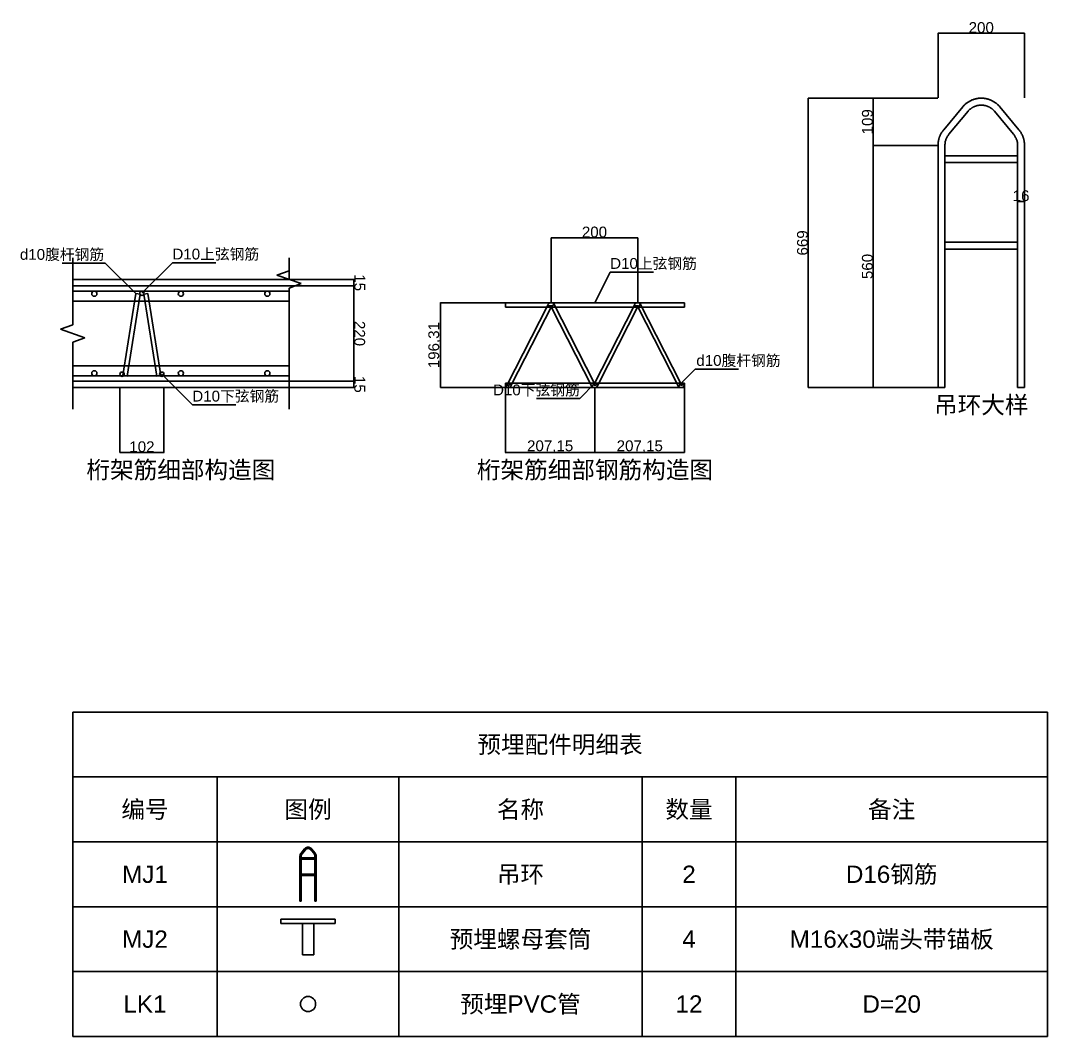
# Model space of a CAD drawing. Header units: millimetres. Extents: x -330 to 11537, y 636 to 5130.
# Drawn here: x 8879 to 11253, y 2700 to 5049 of the extents above; entities that cross this region are included whole.
import ezdxf
from ezdxf.enums import TextEntityAlignment as Align

# ---------------------------------------------------------------- set-up
doc = ezdxf.new("R2010")
doc.units = ezdxf.units.MM
for name, color, linetype in [('break_line', 3, 'Continuous'), ('form_front_view_embedded', 6, 'Continuous'), ('form_front_view_text', 1, 'Continuous'), ('form_right_view_dimension', 1, 'Continuous'), ('form_right_view_embedded', 6, 'Continuous'), ('form_right_view_profile', 7, 'Continuous')]:
    doc.layers.add(name, color=color, linetype=linetype)
doc.styles.get("Standard").update_dxf_attribs({"font": 'arial.ttf'})
doc.dimstyles.new('DS_1', dxfattribs={"dimtxt": 25, "dimasz": 0.15, "dimexe": 0.25, "dimexo": 0.625, "dimtad": 1, "dimtxsty": 'Standard', "dimblk": 'OBLIQUE', "dimcen": 2.5, "dimclrd": 256, "dimclre": 256, "dimclrt": 256, "dimazin": 3, "dimtfac": 1, "dimtmove": 1, "dimatfit": 3, "dimlwd": -1, "dimlwe": -1})

# ---------------------------------------------------------------- blocks, each defined once
blk = doc.blocks.new('truss_rebar_detail_view_block')
at = {"layer": 'break_line'}
for p, q in [((0, 300), (0, 250)), ((500, 300), (500, 250)), ((500, 270), (471.8, 259.7)), ((500, 250), (500, 270)), ((0, 250), (0, 145)), ((471.8, 259.7), (528.2, 240.3)), ((528.2, 240.3), (500, 230)), ((500, 230), (500, 0)), ((0, 145), (-28.2, 134.7)), ((-28.2, 134.7), (28.2, 115.3)), ((28.2, 115.3), (0, 105)), ((0, 105), (0, 0)), ((0, 0), (0, -50)), ((500, 0), (500, -50))]:
    blk.add_line(p, q, dxfattribs=at)
at = {"layer": 'form_right_view_embedded'}
for p, q in [((0, 235), (500, 235)), ((0, 223), (500, 223)), ((116.1, 27.8), (146, 217.2)), ((155.9, 215.7), (125.9, 26.2)), ((146, 217.2), (155.9, 215.7)), ((164.1, 215.7), (174, 217.2)), ((194.1, 26.2), (164.1, 215.7)), ((174, 217.2), (203.9, 27.8)), ((0, 27), (500, 27)), ((125.9, 26.2), (116.1, 27.8)), ((203.9, 27.8), (194.1, 26.2)), ((0, 15), (500, 15))]:
    blk.add_line(p, q, dxfattribs=at)
at = {"layer": 'form_right_view_profile'}
for p, q in [((0, 250), (500, 250)), ((0, 200), (500, 200)), ((0, 50), (500, 50)), ((0, 0), (500, 0))]:
    blk.add_line(p, q, dxfattribs=at)
blk = doc.blocks.new('truss_rebar_detail_view_rebar_block')
at = {"layer": 'form_front_view_embedded'}
for centre, radius in [((50, 217), 6), ((160, 218), 5), ((250, 217), 6), ((450, 217), 6), ((50, 33), 6), ((114, 31), 5), ((206, 31), 5), ((250, 33), 6), ((450, 33), 6)]:
    blk.add_circle(centre, radius, dxfattribs=at)
blk = doc.blocks.new('_Oblique')
at = {"color": 0, "linetype": 'ByBlock', "lineweight": -2}
blk.add_line((-0.5, -0.5), (0.5, 0.5), dxfattribs=at)
blk = doc.blocks.new('truss_rebar_detail_view_text_block')
at = {"layer": 'form_front_view_text'}
for s, p in [('d10腹杆钢筋', (-24.7, 287.9)), ('D10上弦钢筋', (330.7, 288.7, 65)), ('D10下弦钢筋', (376.7, -39.7, 65))]:
    blk.add_text(s, height=25, dxfattribs=at).set_placement(p, align=Align.BOTTOM_CENTER)
at = {"layer": 'form_top_view_text_block'}
blk.add_text('桁架筋细部构造图', height=40, dxfattribs=at).set_placement((250, -190), align=Align.MIDDLE_CENTER)
blk = doc.blocks.new('truss_rebar_detail_view_outline_block')
at = {"layer": 'break_line'}
for p, q in [((75.3, 287.9), (-24.7, 287.9)), ((146, 217.2), (75.3, 287.9)), ((160, 218, 65), (230.7, 288.7, 65)), ((230.7, 288.7, 65), (330.7, 288.7, 65)), ((206, 31, 65), (276.7, -39.7, 65)), ((276.7, -39.7, 65), (376.7, -39.7, 65))]:
    blk.add_line(p, q, dxfattribs=at)
blk = doc.blocks.new('truss_rebar_detail_rebar_view_block')
at = {"layer": 'form_right_view_embedded'}
for p, q in [((0, 196.3), (414.3, 196.3)), ((0, 186.3), (0, 196.3)), ((97.7, 189.6), (97.8, 190)), ((97.8, 190), (97.9, 190.5)), ((97.9, 190.5), (98.1, 190.9)), ((98.1, 190.9), (98.2, 191.3)), ((98.2, 191.3), (98.4, 191.7)), ((98.4, 191.7), (98.6, 192)), ((98.6, 192), (98.9, 192.4)), ((98.9, 192.4), (99.1, 192.8)), ((99.1, 192.8), (99.4, 193.1)), ((99.4, 193.1), (99.6, 193.5)), ((99.6, 193.5), (99.9, 193.8)), ((99.9, 193.8), (100.2, 194.1)), ((100.2, 194.1), (100.6, 194.4)), ((100.6, 194.4), (100.9, 194.6)), ((100.9, 194.6), (101.3, 194.9)), ((101.3, 194.9), (101.8, 195.2)), ((101.8, 195.2), (102.4, 195.5)), ((102.4, 195.5), (102.9, 195.7)), ((102.9, 195.7), (103.5, 195.9)), ((103.5, 195.9), (104.1, 196.1)), ((104.1, 196.1), (104.7, 196.2)), ((104.7, 196.2), (105.3, 196.3)), ((105.3, 196.3), (106, 196.3)), ((106, 196.3), (106.6, 196.3)), ((106.6, 196.3), (107.2, 196.2)), ((107.2, 196.2), (107.8, 196.1)), ((107.8, 196.1), (108.4, 195.9)), ((108.4, 195.9), (109, 195.7)), ((109, 195.7), (109.6, 195.5)), ((109.6, 195.5), (110.1, 195.2)), ((109.7, 189.5), (110.5, 190.7)), ((110.1, 195.2), (110.7, 194.9)), ((110.5, 190.7), (111.1, 191.9)), ((110.7, 194.9), (111.3, 194.4)), ((111.1, 191.9), (111.6, 192.9)), ((111.3, 194.4), (111.9, 193.9)), ((111.6, 192.9), (111.8, 193.2)), ((111.8, 193.2), (111.9, 193.5)), ((111.9, 193.8), (111.9, 193.9)), ((111.9, 193.9), (111.9, 193.9)), ((111.9, 193.7), (111.9, 193.8)), ((111.9, 193.8), (205.2, 11)), ((111.9, 193.5), (111.9, 193.7)), ((297.7, 189.6), (297.8, 190)), ((297.8, 190), (297.9, 190.5)), ((297.9, 190.5), (298.1, 190.9)), ((298.1, 190.9), (298.2, 191.3)), ((298.2, 191.3), (298.4, 191.7)), ((298.4, 191.7), (298.6, 192)), ((298.6, 192), (298.9, 192.4)), ((298.9, 192.4), (299.1, 192.8)), ((299.1, 192.8), (299.4, 193.1)), ((299.4, 193.1), (299.6, 193.5)), ((299.6, 193.5), (299.9, 193.8)), ((299.9, 193.8), (300.2, 194.1)), ((300.2, 194.1), (300.6, 194.4)), ((300.6, 194.4), (300.9, 194.6)), ((300.9, 194.6), (301.3, 194.9)), ((301.3, 194.9), (301.8, 195.2)), ((301.8, 195.2), (302.4, 195.5)), ((302.4, 195.5), (302.9, 195.7)), ((302.9, 195.7), (303.5, 195.9)), ((303.5, 195.9), (304.1, 196.1)), ((304.1, 196.1), (304.7, 196.2)), ((304.7, 196.2), (305.3, 196.3)), ((305.3, 196.3), (306, 196.3)), ((306, 196.3), (306.6, 196.3)), ((306.6, 196.3), (307.2, 196.2)), ((307.2, 196.2), (307.8, 196.1)), ((307.8, 196.1), (308.4, 195.9)), ((308.4, 195.9), (309, 195.7)), ((309, 195.7), (309.6, 195.5)), ((309.6, 195.5), (310.1, 195.2)), ((309.7, 189.5), (310.5, 190.7)), ((310.1, 195.2), (310.7, 194.9)), ((310.5, 190.7), (311.1, 191.9)), ((311.3, 194.4), (310.7, 194.9)), ((311.1, 191.9), (311.6, 192.9)), ((311.9, 193.9), (311.3, 194.4)), ((311.6, 192.9), (311.8, 193.2)), ((311.8, 193.2), (311.9, 193.5)), ((311.9, 193.8), (311.9, 193.9)), ((311.9, 193.9), (311.9, 193.9)), ((311.9, 193.7), (311.9, 193.8)), ((311.9, 193.8), (405.2, 11)), ((311.9, 193.5), (311.9, 193.7)), ((414.3, 196.3), (414.3, 186.3)), ((414.3, 186.3), (0, 186.3)), ((4.5, 6.6), (97.6, 189.2)), ((14.3, 7.1), (107.1, 188.9)), ((97.6, 189.2), (97.7, 189.6)), ((97.6, 189.1), (97.6, 189.2)), ((97.6, 189.2), (97.7, 189.2)), ((97.7, 189.1), (97.6, 189.1)), ((97.8, 189), (97.7, 189.1)), ((98, 188.9), (97.8, 189)), ((98.3, 188.8), (98, 188.9)), ((98.7, 188.8), (98.3, 188.8)), ((99.2, 188.7), (98.7, 188.8)), ((100.3, 188.7), (99.2, 188.7)), ((101.6, 188.7), (100.3, 188.7)), ((103, 188.8), (101.6, 188.7)), ((104.4, 189), (103, 188.8)), ((105.6, 189.2), (104.4, 189)), ((105.6, 189.2), (105.9, 189.2)), ((105.9, 189.2), (106.2, 189.2)), ((106.2, 189.2), (106.5, 189.2)), ((106.5, 189.2), (106.7, 189.1)), ((106.7, 189.1), (107, 189)), ((106.9, 186), (106.7, 185.6)), ((106.7, 185.6), (106.7, 185.4)), ((106.7, 185.4), (106.7, 185.3)), ((106.7, 185.3), (106.8, 185.3)), ((106.7, 185.3), (200, 2.5)), ((106.8, 185.3), (106.9, 185.4)), ((107.2, 186.7), (106.9, 186)), ((106.9, 185.4), (107.1, 185.6)), ((107, 189), (107.2, 188.8)), ((107.1, 185.6), (107.6, 186.2)), ((107.2, 188.8), (107.4, 188.6)), ((107.7, 187.6), (107.2, 186.7)), ((107.4, 188.6), (107.6, 188.4)), ((107.6, 188.4), (107.8, 188.1)), ((107.6, 186.2), (108.2, 187.1)), ((107.7, 186.4), (107.6, 186.2)), ((107.8, 187.9), (107.7, 187.6)), ((107.8, 186.7), (107.7, 186.4)), ((107.8, 188.1), (107.9, 187.8)), ((107.9, 187), (107.8, 186.7)), ((107.9, 187.8), (107.9, 187.6)), ((107.9, 187.6), (107.9, 187.3)), ((107.9, 187.3), (107.9, 187)), ((108.2, 187.1), (109, 188.2)), ((109, 188.2), (109.7, 189.5)), ((204.5, 6.6), (297.6, 189.2)), ((214.3, 7.1), (307.1, 188.9)), ((297.6, 189.2), (297.7, 189.6)), ((297.6, 189.1), (297.6, 189.2)), ((297.6, 189.2), (297.7, 189.2)), ((297.7, 189.1), (297.6, 189.1)), ((297.8, 189), (297.7, 189.1)), ((298, 188.9), (297.8, 189)), ((298.3, 188.8), (298, 188.9)), ((298.7, 188.8), (298.3, 188.8)), ((299.2, 188.7), (298.7, 188.8)), ((300.3, 188.7), (299.2, 188.7)), ((301.6, 188.7), (300.3, 188.7)), ((303, 188.8), (301.6, 188.7)), ((304.4, 189), (303, 188.8)), ((305.6, 189.2), (304.4, 189)), ((305.6, 189.2), (305.9, 189.2)), ((305.9, 189.2), (306.2, 189.2)), ((306.2, 189.2), (306.5, 189.2)), ((306.5, 189.2), (306.7, 189.1)), ((306.7, 189.1), (307, 189)), ((306.9, 186), (306.7, 185.6)), ((306.7, 185.6), (306.7, 185.4)), ((306.7, 185.4), (306.7, 185.3)), ((306.7, 185.3), (306.8, 185.3)), ((306.7, 185.3), (400, 2.5)), ((306.8, 185.3), (306.9, 185.4)), ((307.2, 186.7), (306.9, 186)), ((306.9, 185.4), (307.1, 185.6)), ((307, 189), (307.2, 188.8)), ((307.1, 185.6), (307.6, 186.2)), ((307.2, 188.8), (307.4, 188.6)), ((307.7, 187.6), (307.2, 186.7)), ((307.4, 188.6), (307.6, 188.4)), ((307.6, 188.4), (307.8, 188.1)), ((307.6, 186.2), (308.2, 187.1)), ((307.7, 186.4), (307.6, 186.2)), ((307.8, 187.9), (307.7, 187.6)), ((307.8, 186.7), (307.7, 186.4)), ((307.8, 188.1), (307.9, 187.8)), ((307.9, 187), (307.8, 186.7)), ((307.9, 187.8), (307.9, 187.6)), ((307.9, 187.6), (307.9, 187.3)), ((307.9, 187.3), (307.9, 187)), ((308.2, 187.1), (309, 188.2)), ((309, 188.2), (309.7, 189.5)), ((0, 10), (414.3, 10)), ((0, 0), (0, 10)), ((0.2, 3.1), (0, 2.6)), ((0, 2.6), (0, 2.5)), ((0, 2.5), (0, 2.4)), ((0, 2.4), (0.1, 2.4)), ((0, 2.4), (0.4, 2.1)), ((414.3, 0), (0, 0)), ((0.1, 2.4), (0.2, 2.5)), ((0.5, 3.7), (0.2, 3.1)), ((0.2, 2.5), (0.3, 2.7)), ((0.3, 2.7), (0.5, 2.9)), ((0.4, 2.1), (0.9, 1.7)), ((0.9, 4.6), (0.5, 3.7)), ((0.5, 2.9), (1, 3.5)), ((1.4, 5.5), (0.9, 4.6)), ((0.9, 1.7), (1.4, 1.4)), ((1, 3.5), (1.6, 4.4)), ((2, 6.5), (1.4, 5.5)), ((1.4, 1.4), (1.9, 1.1)), ((1.6, 4.4), (2.3, 5.4)), ((1.9, 1.1), (2.4, 0.8)), ((2.7, 7.6), (2, 6.5)), ((2.3, 5.4), (3, 6.5)), ((2.4, 0.8), (2.9, 0.6)), ((3.3, 8.6), (2.7, 7.6)), ((2.9, 0.6), (3.5, 0.4)), ((3, 6.5), (3.6, 7.6)), ((3.4, 9), (3.3, 8.7)), ((3.3, 8.7), (3.3, 8.5)), ((3.3, 8.5), (3.3, 8.2)), ((3.3, 8.2), (3.3, 7.9)), ((3.3, 7.9), (3.4, 7.7)), ((3.5, 9.5), (3.4, 9.3)), ((3.4, 9.3), (3.4, 9)), ((3.4, 7.7), (3.5, 7.4)), ((3.7, 9.7), (3.5, 9.5)), ((3.5, 7.4), (3.6, 7.2)), ((3.5, 0.4), (4, 0.2)), ((3.6, 7.6), (4.2, 8.7)), ((3.6, 7.2), (3.7, 6.9)), ((3.8, 10), (3.7, 9.7)), ((3.7, 6.9), (3.9, 6.7)), ((3.8, 10), (4.1, 10.3)), ((3.9, 6.7), (4, 6.5)), ((4.1, 8.2), (4, 8)), ((4, 8), (4, 7.8)), ((4, 7.8), (4, 7.5)), ((4, 7.5), (4.1, 7.3)), ((4, 6.5), (4.2, 6.3)), ((4, 0.2), (4.6, 0.1)), ((4.1, 10.3), (4.4, 10.6)), ((4.2, 8.7), (4.1, 8.5)), ((4.1, 8.5), (4.1, 8.2)), ((4.1, 8.4), (4.2, 8.1)), ((4.1, 7.3), (4.1, 7.1)), ((4.1, 7.1), (4.2, 6.9)), ((4.2, 8.7), (4.7, 9.6)), ((4.2, 8.1), (4.4, 7.8)), ((4.2, 6.9), (4.4, 6.7)), ((4.2, 6.3), (4.4, 6.2)), ((4.4, 10.6), (4.8, 10.8)), ((4.4, 7.8), (4.6, 7.6)), ((4.4, 6.7), (4.5, 6.5)), ((4.5, 6.5), (4.7, 6.3)), ((4.6, 7.6), (4.9, 7.4)), ((4.6, 0.1), (5.2, 0)), ((4.7, 9.6), (5.1, 10.3)), ((4.7, 6.3), (4.9, 6.2)), ((4.8, 10.8), (5.2, 11)), ((4.9, 6.2), (5.1, 6.1)), ((5.1, 10.3), (5.2, 10.8)), ((5.1, 6.1), (5.3, 6)), ((5.2, 11), (5.2, 11)), ((5.2, 10.9), (5.2, 11)), ((5.2, 10.8), (5.2, 10.9)), ((5.2, 0), (5.7, 0)), ((5.3, 6), (5.6, 5.9)), ((5.6, 5.9), (5.8, 5.9)), ((5.7, 0), (6.3, 0)), ((7, 5.8), (5.8, 5.9)), ((6.3, 0), (6.9, 0)), ((6.9, 0), (7.5, 0.1)), ((8.3, 5.9), (7, 5.8)), ((7.5, 0.1), (8, 0.3)), ((8, 0.3), (8.6, 0.4)), ((9.7, 6), (8.3, 5.9)), ((8.6, 0.4), (9.1, 0.6)), ((9.1, 0.6), (9.7, 0.8)), ((11.1, 6.1), (9.7, 6)), ((9.7, 0.8), (10.2, 1.1)), ((10.2, 1.1), (10.7, 1.4)), ((10.7, 1.4), (11.1, 1.8)), ((12.3, 6.3), (11.1, 6.1)), ((11.1, 1.8), (11.6, 2.1)), ((11.6, 2.1), (12, 2.5)), ((12, 2.5), (12.4, 2.9)), ((12.8, 6.5), (12.3, 6.3)), ((12.4, 2.9), (12.7, 3.4)), ((12.7, 3.4), (13.1, 3.9)), ((13.3, 6.6), (12.8, 6.5)), ((13.1, 3.9), (13.4, 4.4)), ((13.7, 6.7), (13.3, 6.6)), ((13.4, 4.4), (13.6, 4.9)), ((13.6, 4.9), (13.9, 5.4)), ((14, 6.8), (13.7, 6.7)), ((13.9, 5.4), (14, 6)), ((14.2, 7), (14, 6.8)), ((14, 6), (14.2, 6.5)), ((14.3, 7.1), (14.2, 7)), ((14.2, 6.5), (14.3, 7.1)), ((14.3, 7.1), (14.3, 7.1)), ((200, 2.5), (200, 2.4)), ((200, 2.4), (200.1, 2.4)), ((200, 2.4), (200.4, 2.1)), ((200.1, 2.4), (200.2, 2.5)), ((200.2, 2.5), (200.3, 2.7)), ((200.3, 2.7), (200.5, 2.9)), ((200.4, 2.1), (200.9, 1.7)), ((200.5, 2.9), (201, 3.5)), ((200.9, 1.7), (201.4, 1.4)), ((201, 3.5), (201.6, 4.4)), ((201.4, 1.4), (201.9, 1.1)), ((201.6, 4.4), (202.3, 5.4)), ((201.9, 1.1), (202.4, 0.8)), ((202.3, 5.4), (203, 6.5)), ((202.4, 0.8), (202.9, 0.6)), ((202.9, 0.6), (203.5, 0.4)), ((203, 6.5), (203.6, 7.6)), ((203.5, 7.4), (203.7, 7)), ((203.5, 0.4), (204, 0.2)), ((203.6, 7.6), (204.2, 8.7)), ((203.7, 7), (203.9, 6.7)), ((203.9, 6.7), (204.1, 6.4)), ((204.1, 8.2), (204, 8)), ((204, 8), (204, 7.8)), ((204, 7.8), (204, 7.5)), ((204, 7.5), (204.1, 7.3)), ((204, 0.2), (204.6, 0.1)), ((204.2, 8.7), (204.1, 8.5)), ((204.1, 8.5), (204.1, 8.2)), ((204.1, 8.4), (204.2, 8.1)), ((204.1, 7.3), (204.1, 7.1)), ((204.1, 7.1), (204.2, 6.9)), ((204.1, 6.4), (204.4, 6.2)), ((204.2, 8.7), (204.7, 9.6)), ((204.2, 8.1), (204.4, 7.8)), ((204.2, 6.9), (204.4, 6.7)), ((204.4, 7.8), (204.6, 7.6)), ((204.4, 6.7), (204.5, 6.5)), ((204.5, 6.5), (204.7, 6.3)), ((204.6, 7.6), (204.9, 7.4)), ((204.6, 0.1), (205.2, 0)), ((204.7, 9.6), (205, 10.3)), ((204.7, 6.3), (204.9, 6.2)), ((204.9, 6.2), (205.1, 6.1)), ((205, 10.3), (205.2, 10.7)), ((205.1, 6.1), (205.3, 6)), ((205.2, 10.9), (205.2, 11)), ((205.2, 11), (205.2, 11)), ((205.2, 10.7), (205.2, 10.9)), ((205.2, 0), (205.7, 0)), ((205.3, 6), (205.6, 5.9)), ((205.6, 5.9), (205.8, 5.9)), ((205.7, 0), (206.3, 0)), ((207, 5.8), (205.8, 5.9)), ((206.3, 0), (206.9, 0)), ((206.9, 0), (207.5, 0.1)), ((208.3, 5.9), (207, 5.8)), ((207.5, 0.1), (208, 0.3)), ((208, 0.3), (208.6, 0.4)), ((209.7, 6), (208.3, 5.9)), ((208.6, 0.4), (209.1, 0.6)), ((209.1, 0.6), (209.7, 0.8)), ((211.1, 6.1), (209.7, 6)), ((209.7, 0.8), (210.2, 1.1)), ((210.2, 1.1), (210.7, 1.4)), ((210.7, 1.4), (211.1, 1.8)), ((212.3, 6.3), (211.1, 6.1)), ((211.1, 1.8), (211.6, 2.1)), ((211.6, 2.1), (212, 2.5)), ((212, 2.5), (212.4, 2.9)), ((212.8, 6.5), (212.3, 6.3)), ((212.4, 2.9), (212.7, 3.4)), ((212.7, 3.4), (213.1, 3.9)), ((213.3, 6.6), (212.8, 6.5)), ((213.1, 3.9), (213.4, 4.4)), ((213.7, 6.7), (213.3, 6.6)), ((213.4, 4.4), (213.6, 4.9)), ((213.6, 4.9), (213.9, 5.4)), ((214, 6.8), (213.7, 6.7)), ((213.9, 5.4), (214, 6)), ((214.2, 7), (214, 6.8)), ((214, 6), (214.2, 6.5)), ((214.3, 7.1), (214.2, 7)), ((214.2, 6.5), (214.3, 7.1)), ((214.3, 7.1), (214.3, 7.1)), ((400, 2.5), (400, 2.4)), ((400, 2.4), (400.1, 2.4)), ((400, 2.4), (400.4, 2.1)), ((400.1, 2.4), (400.2, 2.5)), ((400.2, 2.5), (400.3, 2.7)), ((400.3, 2.7), (400.5, 2.9)), ((400.4, 2.1), (400.9, 1.7)), ((400.5, 2.9), (401, 3.5)), ((400.9, 1.7), (401.4, 1.4)), ((401, 3.5), (401.6, 4.4)), ((401.4, 1.4), (401.9, 1.1)), ((401.6, 4.4), (402.3, 5.4)), ((401.9, 1.1), (402.4, 0.8)), ((402.3, 5.4), (403, 6.5)), ((402.4, 0.8), (402.9, 0.6)), ((402.9, 0.6), (403.5, 0.4)), ((403, 6.5), (403.6, 7.6)), ((403.5, 7.4), (403.7, 7)), ((403.5, 0.4), (404, 0.2)), ((403.6, 7.6), (404.2, 8.7)), ((403.7, 7), (403.9, 6.7)), ((403.9, 6.7), (404.1, 6.4)), ((404.1, 8.2), (404, 8)), ((404, 8), (404, 7.8)), ((404, 7.8), (404, 7.5)), ((404, 7.5), (404.1, 7.3)), ((404, 0.2), (404.6, 0.1)), ((404.2, 8.7), (404.1, 8.5)), ((404.1, 8.5), (404.1, 8.2)), ((404.1, 8.4), (404.2, 8.1)), ((404.1, 7.3), (404.1, 7.1)), ((404.1, 7.1), (404.2, 6.9)), ((404.1, 6.4), (404.4, 6.2)), ((404.2, 8.7), (404.7, 9.6)), ((404.2, 8.1), (404.4, 7.8)), ((404.2, 6.9), (404.4, 6.7)), ((404.4, 7.8), (404.7, 7.5)), ((404.4, 6.7), (404.5, 6.5)), ((404.5, 6.5), (404.8, 6.7)), ((404.5, 6.5), (404.7, 6.3)), ((404.6, 0.1), (405.2, 0)), ((404.7, 9.6), (405, 10.3)), ((404.7, 7.5), (405, 7.3)), ((404.7, 6.3), (404.9, 6.2)), ((404.8, 6.7), (405.2, 6.8)), ((404.9, 6.2), (405.1, 6.1)), ((405, 10.3), (405.2, 10.7)), ((405, 7.3), (405.3, 7.2)), ((405.1, 6.1), (405.3, 6)), ((405.2, 10.9), (405.2, 11)), ((405.2, 11), (405.2, 11)), ((405.2, 10.7), (405.2, 10.9)), ((405.2, 6.8), (405.7, 7)), ((405.2, 0), (405.7, 0)), ((405.3, 7.2), (405.7, 7.1)), ((405.3, 6), (405.6, 5.9)), ((405.6, 5.9), (405.8, 5.9)), ((405.7, 7), (406.4, 7.1)), ((405.7, 7.1), (406, 7.1)), ((405.7, 0), (406.3, 0)), ((406.4, 5.8), (405.8, 5.9)), ((406, 7.1), (406.4, 7.1)), ((406.3, 0), (406.9, 0)), ((406.4, 7.1), (407.6, 7.3)), ((407, 5.8), (406.4, 5.8)), ((406.9, 0), (407.5, 0.1)), ((408.4, 5.9), (407, 5.8)), ((407.5, 0.1), (408, 0.3)), ((407.6, 7.3), (408.9, 7.5)), ((408, 0.3), (408.6, 0.4)), ((409.8, 6), (408.4, 5.9)), ((408.6, 0.4), (409.1, 0.6)), ((408.9, 7.5), (410.3, 7.6)), ((409.1, 0.6), (409.7, 0.8)), ((409.7, 0.8), (410.2, 1.1)), ((411.2, 6.1), (409.8, 6)), ((410.2, 1.1), (410.7, 1.4)), ((410.3, 7.6), (411.6, 7.6)), ((410.7, 1.4), (411.1, 1.8)), ((411.1, 1.8), (411.6, 2.1)), ((412.4, 6.4), (411.2, 6.1)), ((411.6, 7.6), (412.7, 7.6)), ((411.6, 2.1), (412, 2.5)), ((412, 2.5), (412.4, 3)), ((413, 6.5), (412.4, 6.4)), ((412.4, 3), (412.8, 3.4)), ((412.7, 7.6), (413.2, 7.5)), ((412.8, 3.4), (413.1, 3.9)), ((413.4, 6.6), (413, 6.5)), ((413.1, 3.9), (413.4, 4.4)), ((413.2, 7.5), (413.6, 7.5)), ((413.8, 6.7), (413.4, 6.6)), ((413.4, 4.4), (413.6, 4.9)), ((413.6, 7.5), (413.9, 7.4)), ((413.6, 4.9), (413.9, 5.4)), ((414.1, 6.9), (413.8, 6.7)), ((413.9, 7.4), (414.1, 7.3)), ((413.9, 5.4), (414, 6)), ((414, 6), (414.2, 6.5)), ((414.1, 7.3), (414.3, 7.2)), ((414.2, 7), (414.1, 6.9)), ((414.3, 7.1), (414.2, 7)), ((414.2, 6.5), (414.3, 7.1)), ((414.3, 10), (414.3, 0)), ((414.3, 7.2), (414.3, 7.2)), ((414.3, 7.2), (414.3, 7.1)), ((414.3, 7.1), (414.3, 7.1))]:
    blk.add_line(p, q, dxfattribs=at)
blk = doc.blocks.new('truss_rebar_detail_rebar_view_text_block')
at = {"layer": 'form_front_view_text'}
for s, p in [('D10上弦钢筋', (342.5, 267)), ('d10腹杆钢筋', (538.8, 42.7)), ('D10下弦钢筋', (71.8, -25.4))]:
    blk.add_text(s, height=25, dxfattribs=at).set_placement(p, align=Align.BOTTOM_CENTER)
at = {"layer": 'form_top_view_text_block'}
blk.add_text('桁架筋细部钢筋构造图', height=40, dxfattribs=at).set_placement((207.1, -190), align=Align.MIDDLE_CENTER)
blk = doc.blocks.new('truss_rebar_detail_rebar_view_outline_block')
at = {"layer": 'break_line'}
for p, q in [((207.1, 196.3), (242.5, 267)), ((242.5, 267), (342.5, 267)), ((403.5, 7.4), (438.8, 42.7)), ((438.8, 42.7), (538.8, 42.7)), ((207.1, 10), (171.8, -25.4)), ((171.8, -25.4), (71.8, -25.4))]:
    blk.add_line(p, q, dxfattribs=at)
blk = doc.blocks.new('hoist_embedded_part_view_block')
at = {"layer": 'form_right_view_embedded'}
for p, q in [((77.7, 664.4), (79.1, 665)), ((79.1, 665), (80.6, 665.5)), ((80.6, 665.5), (82, 666)), ((82, 666), (83.5, 666.5)), ((83.5, 666.5), (84.9, 666.9)), ((84.9, 666.9), (86.4, 667.3)), ((86.4, 667.3), (87.9, 667.7)), ((87.9, 667.7), (89.4, 668)), ((89.4, 668), (90.9, 668.3)), ((90.9, 668.3), (92.4, 668.5)), ((92.4, 668.5), (93.9, 668.7)), ((93.9, 668.7), (95.4, 668.8)), ((95.4, 668.8), (96.9, 668.9)), ((96.9, 668.9), (98.5, 669)), ((98.5, 669), (100, 669)), ((100, 669), (101.5, 669)), ((101.5, 669), (103.1, 668.9)), ((103.1, 668.9), (104.6, 668.8)), ((104.6, 668.8), (106.1, 668.7)), ((106.1, 668.7), (107.6, 668.5)), ((107.6, 668.5), (109.1, 668.3)), ((109.1, 668.3), (110.6, 668)), ((110.6, 668), (112.1, 667.7)), ((112.1, 667.7), (113.6, 667.3)), ((113.6, 667.3), (115.1, 666.9)), ((115.1, 666.9), (116.5, 666.5)), ((116.5, 666.5), (118, 666)), ((118, 666), (119.4, 665.5)), ((119.4, 665.5), (120.9, 665)), ((120.9, 665), (122.3, 664.4)), ((13.1, 596), (57.1, 649)), ((57.1, 649), (58.1, 650.2)), ((58.1, 650.2), (59.1, 651.3)), ((59.1, 651.3), (60.2, 652.4)), ((60.2, 652.4), (61.3, 653.5)), ((61.3, 653.5), (62.4, 654.5)), ((62.4, 654.5), (63.5, 655.5)), ((63.5, 655.5), (64.7, 656.5)), ((64.7, 656.5), (65.9, 657.4)), ((65.9, 657.4), (67.1, 658.3)), ((67.1, 658.3), (68.4, 659.2)), ((68.4, 659.2), (69.7, 660.1)), ((69.7, 660.1), (70.9, 660.9)), ((70.8, 640.3), (71.6, 641.1)), ((70.9, 660.9), (72.3, 661.6)), ((71.6, 641.1), (72.3, 641.9)), ((72.3, 661.6), (73.6, 662.4)), ((72.3, 641.9), (73.1, 642.6)), ((73.1, 642.6), (74, 643.4)), ((73.6, 662.4), (75, 663.1)), ((74, 643.4), (74.8, 644.1)), ((74.8, 644.1), (75.6, 644.7)), ((75, 663.1), (76.3, 663.8)), ((75.6, 644.7), (76.5, 645.4)), ((76.3, 663.8), (77.7, 664.4)), ((76.5, 645.4), (77.4, 646)), ((77.4, 646), (78.3, 646.6)), ((78.3, 646.6), (79.2, 647.2)), ((79.2, 647.2), (80.2, 647.7)), ((80.2, 647.7), (81.1, 648.3)), ((81.1, 648.3), (82.1, 648.8)), ((82.1, 648.8), (83.1, 649.3)), ((83.1, 649.3), (84.1, 649.7)), ((84.1, 649.7), (85.1, 650.1)), ((85.1, 650.1), (86.1, 650.5)), ((86.1, 650.5), (87.1, 650.9)), ((87.1, 650.9), (88.2, 651.2)), ((88.2, 651.2), (89.2, 651.5)), ((89.2, 651.5), (90.3, 651.8)), ((90.3, 651.8), (91.3, 652.1)), ((91.3, 652.1), (92.4, 652.3)), ((92.4, 652.3), (93.5, 652.5)), ((93.5, 652.5), (94.6, 652.6)), ((94.6, 652.6), (95.6, 652.8)), ((95.6, 652.8), (96.7, 652.9)), ((96.7, 652.9), (97.8, 652.9)), ((97.8, 652.9), (98.9, 653)), ((98.9, 653), (100, 653)), ((100, 653), (101.1, 653)), ((101.1, 653), (102.2, 652.9)), ((102.2, 652.9), (103.3, 652.9)), ((103.3, 652.9), (104.4, 652.8)), ((104.4, 652.8), (105.4, 652.6)), ((105.4, 652.6), (106.5, 652.5)), ((106.5, 652.5), (107.6, 652.3)), ((107.6, 652.3), (108.7, 652.1)), ((108.7, 652.1), (109.7, 651.8)), ((109.7, 651.8), (110.8, 651.5)), ((110.8, 651.5), (111.8, 651.2)), ((111.8, 651.2), (112.9, 650.9)), ((112.9, 650.9), (113.9, 650.5)), ((113.9, 650.5), (114.9, 650.1)), ((114.9, 650.1), (115.9, 649.7)), ((115.9, 649.7), (116.9, 649.3)), ((116.9, 649.3), (117.9, 648.8)), ((117.9, 648.8), (118.9, 648.3)), ((118.9, 648.3), (119.8, 647.7)), ((119.8, 647.7), (120.8, 647.2)), ((120.8, 647.2), (121.7, 646.6)), ((121.7, 646.6), (122.6, 646)), ((122.3, 664.4), (123.7, 663.8)), ((122.6, 646), (123.5, 645.4)), ((123.5, 645.4), (124.3, 644.7)), ((123.7, 663.8), (125, 663.1)), ((124.3, 644.7), (125.2, 644.1)), ((125, 663.1), (126.4, 662.4)), ((125.2, 644.1), (126, 643.4)), ((126, 643.4), (126.9, 642.6)), ((126.4, 662.4), (127.7, 661.7)), ((126.9, 642.6), (127.7, 641.9)), ((127.7, 661.7), (129.1, 660.9)), ((127.7, 641.9), (128.4, 641.1)), ((128.4, 641.1), (129.2, 640.3)), ((129.1, 660.9), (130.3, 660.1)), ((130.3, 660.1), (131.6, 659.2)), ((131.6, 659.2), (132.9, 658.3)), ((132.9, 658.3), (134.1, 657.4)), ((134.1, 657.4), (135.3, 656.5)), ((135.3, 656.5), (136.5, 655.5)), ((136.5, 655.5), (137.6, 654.5)), ((137.6, 654.5), (138.7, 653.5)), ((138.7, 653.5), (139.8, 652.4)), ((139.8, 652.4), (140.9, 651.3)), ((140.9, 651.3), (141.9, 650.2)), ((141.9, 650.2), (142.9, 649)), ((142.9, 649), (186.9, 596)), ((25.4, 585.7), (69.4, 638.7)), ((69.4, 638.7), (70.1, 639.5)), ((70.1, 639.5), (70.8, 640.3)), ((129.2, 640.3), (129.9, 639.5)), ((129.9, 639.5), (130.6, 638.7)), ((130.6, 638.7), (174.6, 585.7)), ((10.8, 593.1), (11.6, 594.1)), ((11.6, 594.1), (12.3, 595.1)), ((12.3, 595.1), (13.1, 596)), ((186.9, 596), (187.7, 595.1)), ((187.7, 595.1), (188.4, 594.1)), ((188.4, 594.1), (189.2, 593.1)), ((0.7, 568.5), (0.9, 569.7)), ((0.9, 569.7), (1.1, 570.9)), ((1.1, 570.9), (1.3, 572.1)), ((1.3, 572.1), (1.6, 573.3)), ((1.6, 573.3), (1.9, 574.5)), ((1.9, 574.5), (2.2, 575.7)), ((2.2, 575.7), (2.6, 576.8)), ((2.6, 576.8), (3, 578)), ((3, 578), (3.4, 579.2)), ((3.4, 579.2), (3.8, 580.3)), ((3.8, 580.3), (4.3, 581.4)), ((4.3, 581.4), (4.7, 582.6)), ((4.7, 582.6), (5.2, 583.7)), ((5.2, 583.7), (5.8, 584.8)), ((5.8, 584.8), (6.3, 585.9)), ((6.3, 585.9), (6.9, 586.9)), ((6.9, 586.9), (7.5, 588)), ((7.5, 588), (8.1, 589.1)), ((8.1, 589.1), (8.8, 590.1)), ((8.8, 590.1), (9.4, 591.1)), ((9.4, 591.1), (10.1, 592.1)), ((10.1, 592.1), (10.8, 593.1)), ((16.9, 568.7), (17.4, 570.4)), ((17.4, 570.4), (17.9, 572)), ((17.9, 572), (18.4, 573.7)), ((18.4, 573.7), (19, 575.3)), ((19, 575.3), (19.7, 576.9)), ((19.7, 576.9), (20.5, 578.5)), ((20.5, 578.5), (21.4, 580)), ((21.4, 580), (22.3, 581.5)), ((22.3, 581.5), (23.2, 582.9)), ((23.2, 582.9), (24.3, 584.4)), ((24.3, 584.4), (25.4, 585.7)), ((174.6, 585.7), (175.7, 584.4)), ((175.7, 584.4), (176.8, 582.9)), ((176.8, 582.9), (177.7, 581.5)), ((177.7, 581.5), (178.6, 580)), ((178.6, 580), (179.5, 578.5)), ((179.5, 578.5), (180.3, 576.9)), ((180.3, 576.9), (181, 575.3)), ((181, 575.3), (181.6, 573.7)), ((181.6, 573.7), (182.1, 572)), ((182.1, 572), (182.6, 570.4)), ((182.6, 570.4), (183.1, 568.7)), ((189.2, 593.1), (189.9, 592.1)), ((189.9, 592.1), (190.6, 591.1)), ((190.6, 591.1), (191.2, 590.1)), ((191.2, 590.1), (191.9, 589.1)), ((191.9, 589.1), (192.5, 588)), ((192.5, 588), (193.1, 586.9)), ((193.1, 586.9), (193.7, 585.9)), ((193.7, 585.9), (194.2, 584.8)), ((194.2, 584.8), (194.8, 583.7)), ((194.8, 583.7), (195.3, 582.6)), ((195.3, 582.6), (195.7, 581.4)), ((195.7, 581.4), (196.2, 580.3)), ((196.2, 580.3), (196.6, 579.2)), ((196.6, 579.2), (197, 578)), ((197, 578), (197.4, 576.8)), ((197.4, 576.8), (197.8, 575.7)), ((197.8, 575.7), (198.1, 574.5)), ((198.1, 574.5), (198.4, 573.3)), ((198.4, 573.3), (198.7, 572.1)), ((198.7, 572.1), (198.9, 570.9)), ((198.9, 570.9), (199.1, 569.7)), ((199.1, 569.7), (199.3, 568.5)), ((0, 561.2), (0.1, 562.4)), ((0, 560), (0, 561.2)), ((0, 0), (0, 560)), ((0.1, 563.7), (0.2, 564.9)), ((0.1, 562.4), (0.1, 563.7)), ((0.2, 564.9), (0.3, 566.1)), ((0.3, 566.1), (0.5, 567.3)), ((0.5, 567.3), (0.7, 568.5)), ((16, 561.7), (16.2, 563.5)), ((16, 560), (16, 561.7)), ((16, 536), (16, 560)), ((16.2, 563.5), (16.3, 565.2)), ((16.3, 565.2), (16.6, 566.9)), ((16.6, 566.9), (16.9, 568.7)), ((183.1, 568.7), (183.4, 566.9)), ((183.4, 566.9), (183.7, 565.2)), ((183.7, 565.2), (183.8, 563.5)), ((183.8, 563.5), (184, 561.7)), ((184, 561.7), (184, 560)), ((184, 560), (184, 536)), ((199.3, 568.5), (199.5, 567.3)), ((199.5, 567.3), (199.7, 566.1)), ((199.7, 566.1), (199.8, 564.9)), ((199.8, 564.9), (199.9, 563.7)), ((199.9, 563.7), (199.9, 562.4)), ((199.9, 562.4), (200, 561.2)), ((200, 561.2), (200, 560)), ((200, 560), (200, 0)), ((16, 536), (16, 535.8)), ((16, 536), (184, 536)), ((16, 535.8), (16, 535.2)), ((16, 535.2), (16, 534.3)), ((16, 534.3), (16, 533)), ((16, 533), (16, 531.5)), ((16, 531.5), (16, 529.8)), ((16, 529.8), (16, 528)), ((16, 528), (16, 526.2)), ((16, 526.2), (16, 524.5)), ((16, 524.5), (16, 523)), ((16, 523), (16, 521.7)), ((184, 536), (184, 535.8)), ((184, 535.8), (184, 535.2)), ((184, 535.2), (184, 534.3)), ((184, 534.3), (184, 533)), ((184, 533), (184, 531.5)), ((184, 531.5), (184, 529.8)), ((184, 529.8), (184, 528)), ((184, 528), (184, 526.2)), ((184, 526.2), (184, 524.5)), ((184, 524.5), (184, 523)), ((184, 523), (184, 521.7)), ((16, 521.7), (16, 520.8)), ((16, 520.8), (16, 520.2)), ((16, 520.2), (16, 520)), ((16, 520), (184, 520)), ((16, 336), (16, 520)), ((184, 521.7), (184, 520.8)), ((184, 520.8), (184, 520.2)), ((184, 520.2), (184, 520)), ((184, 520), (184, 336)), ((16, 336), (16, 335.8)), ((16, 336), (184, 336)), ((16, 335.8), (16, 335.2)), ((16, 335.2), (16, 334.3)), ((16, 334.3), (16, 333)), ((16, 333), (16, 331.5)), ((184, 336), (184, 335.8)), ((184, 335.8), (184, 335.2)), ((184, 335.2), (184, 334.3)), ((184, 334.3), (184, 333)), ((184, 333), (184, 331.5)), ((16, 331.5), (16, 329.8)), ((16, 329.8), (16, 328)), ((16, 328), (16, 326.2)), ((16, 326.2), (16, 324.5)), ((16, 324.5), (16, 323)), ((16, 323), (16, 321.7)), ((16, 321.7), (16, 320.8)), ((16, 320.8), (16, 320.2)), ((16, 320.2), (16, 320)), ((16, 0), (16, 320)), ((16, 320), (184, 320)), ((184, 331.5), (184, 329.8)), ((184, 329.8), (184, 328)), ((184, 328), (184, 326.2)), ((184, 326.2), (184, 324.5)), ((184, 324.5), (184, 323)), ((184, 323), (184, 321.7)), ((184, 321.7), (184, 320.8)), ((184, 320.8), (184, 320.2)), ((184, 320.2), (184, 320)), ((184, 320), (184, 0)), ((0, 0), (0.1, 0)), ((0.1, 0), (0.2, 0)), ((0.2, 0), (0.4, 0)), ((0.4, 0), (0.8, 0)), ((0.8, 0), (1.2, 0)), ((1.2, 0), (1.7, 0)), ((1.7, 0), (2.3, 0)), ((2.3, 0), (3, 0)), ((3, 0), (3.7, 0)), ((3.7, 0), (4.5, 0)), ((4.5, 0), (5.4, 0)), ((5.4, 0), (6.2, 0)), ((6.2, 0), (7.1, 0)), ((7.1, 0), (8, 0)), ((8, 0), (8.9, 0)), ((8.9, 0), (9.8, 0)), ((9.8, 0), (10.6, 0)), ((10.6, 0), (11.5, 0)), ((11.5, 0), (12.3, 0)), ((12.3, 0), (13, 0)), ((13, 0), (13.7, 0)), ((13.7, 0), (14.3, 0)), ((14.3, 0), (14.8, 0)), ((14.8, 0), (15.2, 0)), ((15.2, 0), (15.6, 0)), ((15.6, 0), (15.8, 0)), ((15.8, 0), (15.9, 0)), ((15.9, 0), (16, 0)), ((184.1, 0), (184, 0)), ((184.2, 0), (184.1, 0)), ((184.4, 0), (184.2, 0)), ((184.8, 0), (184.4, 0)), ((185.2, 0), (184.8, 0)), ((185.7, 0), (185.2, 0)), ((186.3, 0), (185.7, 0)), ((187, 0), (186.3, 0)), ((187.7, 0), (187, 0)), ((188.5, 0), (187.7, 0)), ((189.4, 0), (188.5, 0)), ((190.2, 0), (189.4, 0)), ((191.1, 0), (190.2, 0)), ((192, 0), (191.1, 0)), ((192.9, 0), (192, 0)), ((193.8, 0), (192.9, 0)), ((194.6, 0), (193.8, 0)), ((195.5, 0), (194.6, 0)), ((196.3, 0), (195.5, 0)), ((197, 0), (196.3, 0)), ((197.7, 0), (197, 0)), ((198.3, 0), (197.7, 0)), ((198.8, 0), (198.3, 0)), ((199.2, 0), (198.8, 0)), ((199.6, 0), (199.2, 0)), ((199.8, 0), (199.6, 0)), ((199.9, 0), (199.8, 0)), ((200, 0), (199.9, 0))]:
    blk.add_line(p, q, dxfattribs=at)
blk = doc.blocks.new('hoist_embedded_part_view_text_block')
at = {"layer": 'form_top_view_text_block'}
blk.add_text('吊环大样', height=40, dxfattribs=at).set_placement((100, -40), align=Align.MIDDLE_CENTER)
blk = doc.blocks.new('embedded_material_view_block')
at = {"layer": 'form_front_view_embedded'}
blk.add_circle((544, 75), 17.5, dxfattribs=at)
at = {"layer": 'form_right_view_profile'}
for p, q in [((0, 750), (2253, 750)), ((0, 0), (0, 750)), ((2253, 0), (2253, 750)), ((0, 600), (2253, 600)), ((334, 0), (334, 600)), ((754, 0), (754, 600)), ((1316, 0), (1316, 600)), ((1533, 0), (1533, 600)), ((0, 450), (2253, 450)), ((527.8, 423.9), (536, 433.8)), ((530.1, 421.9), (538.3, 431.8)), ((536, 433.8), (536.2, 434)), ((536.2, 434), (536.4, 434.2)), ((536.4, 434.2), (536.6, 434.4)), ((536.6, 434.4), (536.8, 434.6)), ((536.8, 434.6), (537, 434.8)), ((537, 434.8), (537.2, 435)), ((537.2, 435), (537.4, 435.2)), ((537.4, 435.2), (537.6, 435.3)), ((537.6, 435.3), (537.9, 435.5)), ((537.9, 435.5), (538.1, 435.7)), ((538.1, 435.7), (538.3, 435.8)), ((538.3, 435.8), (538.6, 436)), ((538.3, 431.8), (538.4, 432)), ((538.4, 432), (538.5, 432.1)), ((538.5, 432.1), (538.7, 432.3)), ((538.6, 436), (538.8, 436.1)), ((538.7, 432.3), (538.8, 432.4)), ((538.8, 436.1), (539.1, 436.3)), ((538.8, 432.4), (539, 432.6)), ((539, 432.6), (539.1, 432.7)), ((539.1, 436.3), (539.3, 436.4)), ((539.1, 432.7), (539.3, 432.8)), ((539.3, 436.4), (539.6, 436.5)), ((539.3, 432.8), (539.5, 433)), ((539.5, 433), (539.6, 433.1)), ((539.6, 436.5), (539.8, 436.6)), ((539.6, 433.1), (539.8, 433.2)), ((539.8, 436.6), (540.1, 436.7)), ((539.8, 433.2), (539.9, 433.3)), ((539.9, 433.3), (540.1, 433.4)), ((540.1, 436.7), (540.4, 436.8)), ((540.1, 433.4), (540.3, 433.5)), ((540.3, 433.5), (540.5, 433.6)), ((540.4, 436.8), (540.6, 436.9)), ((540.5, 433.6), (540.7, 433.7)), ((540.6, 436.9), (540.9, 437)), ((540.7, 433.7), (540.8, 433.8)), ((540.8, 433.8), (541, 433.9)), ((540.9, 437), (541.2, 437.1)), ((541, 433.9), (541.2, 434)), ((541.2, 437.1), (541.5, 437.2)), ((541.2, 434), (541.4, 434)), ((541.4, 434), (541.6, 434.1)), ((541.5, 437.2), (541.7, 437.3)), ((541.6, 434.1), (541.8, 434.2)), ((541.7, 437.3), (542, 437.3)), ((541.8, 434.2), (542, 434.2)), ((542, 437.3), (542.3, 437.4)), ((542, 434.2), (542.2, 434.3)), ((542.2, 434.3), (542.4, 434.3)), ((542.3, 437.4), (542.6, 437.4)), ((542.4, 434.3), (542.6, 434.4)), ((542.6, 437.4), (542.9, 437.4)), ((542.6, 434.4), (542.8, 434.4)), ((542.8, 434.4), (543, 434.4)), ((542.9, 437.4), (543.1, 437.5)), ((543, 434.4), (543.2, 434.5)), ((543.1, 437.5), (543.4, 437.5)), ((543.2, 434.5), (543.4, 434.5)), ((543.4, 437.5), (543.7, 437.5)), ((543.4, 434.5), (543.6, 434.5)), ((543.6, 434.5), (543.8, 434.5)), ((543.7, 437.5), (544, 437.5)), ((543.8, 434.5), (544, 434.5)), ((544, 437.5), (544.3, 437.5)), ((544, 434.5), (544.2, 434.5)), ((544.2, 434.5), (544.4, 434.5)), ((544.3, 437.5), (544.6, 437.5)), ((544.4, 434.5), (544.6, 434.5)), ((544.6, 437.5), (544.9, 437.5)), ((544.6, 434.5), (544.8, 434.5)), ((544.8, 434.5), (545, 434.4)), ((544.9, 437.5), (545.1, 437.4)), ((545, 434.4), (545.2, 434.4)), ((545.1, 437.4), (545.4, 437.4)), ((545.2, 434.4), (545.4, 434.4)), ((545.4, 437.4), (545.7, 437.4)), ((545.4, 434.4), (545.6, 434.3)), ((545.6, 434.3), (545.8, 434.3)), ((545.7, 437.4), (546, 437.3)), ((545.8, 434.3), (546, 434.2)), ((546, 437.3), (546.3, 437.3)), ((546, 434.2), (546.2, 434.2)), ((546.2, 434.2), (546.4, 434.1)), ((546.3, 437.3), (546.5, 437.2)), ((546.4, 434.1), (546.6, 434)), ((546.5, 437.2), (546.8, 437.1)), ((546.6, 434), (546.8, 434)), ((546.8, 437.1), (547.1, 437)), ((546.8, 434), (547, 433.9)), ((547, 433.9), (547.2, 433.8)), ((547.1, 437), (547.4, 436.9)), ((547.2, 433.8), (547.3, 433.7)), ((547.3, 433.7), (547.5, 433.6)), ((547.4, 436.9), (547.6, 436.8)), ((547.5, 433.6), (547.7, 433.5)), ((547.6, 436.8), (547.9, 436.7)), ((547.7, 433.5), (547.9, 433.4)), ((547.9, 436.7), (548.2, 436.6)), ((547.9, 433.4), (548, 433.3)), ((548, 433.3), (548.2, 433.2)), ((548.2, 436.6), (548.4, 436.5)), ((548.2, 433.2), (548.4, 433.1)), ((548.4, 436.5), (548.7, 436.4)), ((548.4, 433.1), (548.5, 433)), ((548.5, 433), (548.7, 432.8)), ((548.7, 436.4), (548.9, 436.3)), ((548.7, 432.8), (548.9, 432.7)), ((548.9, 436.3), (549.2, 436.1)), ((548.9, 432.7), (549, 432.6)), ((549, 432.6), (549.2, 432.4)), ((549.2, 436.1), (549.4, 436)), ((549.2, 432.4), (549.3, 432.3)), ((549.3, 432.3), (549.5, 432.1)), ((549.4, 436), (549.7, 435.8)), ((549.5, 432.1), (549.6, 432)), ((549.6, 432), (549.7, 431.8)), ((549.7, 435.8), (549.9, 435.7)), ((549.7, 431.8), (557.9, 421.9)), ((549.9, 435.7), (550.1, 435.5)), ((550.1, 435.5), (550.4, 435.3)), ((550.4, 435.3), (550.6, 435.2)), ((550.6, 435.2), (550.8, 435)), ((550.8, 435), (551, 434.8)), ((551, 434.8), (551.2, 434.6)), ((551.2, 434.6), (551.4, 434.4)), ((551.4, 434.4), (551.6, 434.2)), ((551.6, 434.2), (551.8, 434)), ((551.8, 434), (552, 433.8)), ((552, 433.8), (560.2, 423.9)), ((525.3, 417.8), (525.4, 418)), ((525.3, 417.6), (525.3, 417.8)), ((525.3, 417.4), (525.3, 417.6)), ((525.3, 417.1), (525.3, 417.4)), ((525.3, 312.5), (525.3, 417.1)), ((525.4, 418.7), (525.5, 419)), ((525.4, 418.5), (525.4, 418.7)), ((525.4, 418.3), (525.4, 418.5)), ((525.4, 418), (525.4, 418.3)), ((525.5, 419.2), (525.6, 419.4)), ((525.5, 419), (525.5, 419.2)), ((525.6, 419.6), (525.7, 419.8)), ((525.6, 419.4), (525.6, 419.6)), ((525.7, 420.1), (525.8, 420.3)), ((525.7, 419.8), (525.7, 420.1)), ((525.8, 420.3), (525.9, 420.5)), ((525.9, 420.7), (526, 420.9)), ((525.9, 420.5), (525.9, 420.7)), ((526, 420.9), (526.1, 421.1)), ((526.1, 421.1), (526.2, 421.3)), ((526.2, 421.3), (526.3, 421.6)), ((526.3, 421.6), (526.4, 421.8)), ((526.4, 421.8), (526.5, 422)), ((526.5, 422), (526.6, 422.2)), ((526.6, 422.2), (526.7, 422.4)), ((526.7, 422.4), (526.8, 422.6)), ((526.8, 422.6), (527, 422.8)), ((527, 422.8), (527.1, 422.9)), ((527.1, 422.9), (527.2, 423.1)), ((527.2, 423.1), (527.3, 423.3)), ((527.3, 423.3), (527.5, 423.5)), ((527.5, 423.5), (527.6, 423.7)), ((527.6, 423.7), (527.8, 423.9)), ((528.3, 417.8), (528.4, 418.1)), ((528.3, 417.5), (528.3, 417.8)), ((528.3, 417.1), (528.3, 417.5)), ((528.3, 412.6), (528.3, 417.1)), ((528.3, 412.6), (528.3, 412.6)), ((528.3, 412.6), (528.3, 412.5)), ((528.3, 412.6), (559.7, 412.6)), ((528.3, 412.5), (528.3, 412.3)), ((528.3, 412.3), (528.3, 412.1)), ((528.3, 412.1), (528.3, 411.8)), ((528.3, 411.8), (528.3, 411.5)), ((528.3, 411.5), (528.3, 411.2)), ((528.3, 411.2), (528.3, 410.8)), ((528.3, 410.8), (528.3, 410.5)), ((528.3, 410.5), (528.3, 410.2)), ((528.3, 410.2), (528.3, 410)), ((528.3, 410), (528.3, 409.8)), ((528.3, 409.8), (528.3, 409.7)), ((528.3, 409.7), (528.3, 409.7)), ((528.3, 409.7), (559.7, 409.7)), ((528.3, 375.3), (528.3, 409.7)), ((528.4, 418.4), (528.5, 418.8)), ((528.4, 418.1), (528.4, 418.4)), ((528.5, 418.8), (528.6, 419.1)), ((528.6, 419.1), (528.7, 419.4)), ((528.7, 419.4), (528.8, 419.7)), ((528.8, 419.7), (528.9, 420)), ((528.9, 420), (529, 420.3)), ((529, 420.3), (529.1, 420.6)), ((529.1, 420.6), (529.3, 420.9)), ((529.3, 420.9), (529.5, 421.1)), ((529.5, 421.1), (529.7, 421.4)), ((529.7, 421.4), (529.8, 421.7)), ((529.8, 421.7), (530.1, 421.9)), ((557.9, 421.9), (558.2, 421.7)), ((558.2, 421.7), (558.3, 421.4)), ((558.3, 421.4), (558.5, 421.1)), ((558.5, 421.1), (558.7, 420.9)), ((558.7, 420.9), (558.9, 420.6)), ((558.9, 420.6), (559, 420.3)), ((559, 420.3), (559.1, 420)), ((559.1, 420), (559.2, 419.7)), ((559.2, 419.7), (559.3, 419.4)), ((559.3, 419.4), (559.4, 419.1)), ((559.4, 419.1), (559.5, 418.8)), ((559.5, 418.8), (559.6, 418.4)), ((559.6, 418.4), (559.6, 418.1)), ((559.6, 418.1), (559.7, 417.8)), ((559.7, 417.8), (559.7, 417.5)), ((559.7, 417.5), (559.7, 417.1)), ((559.7, 417.1), (559.7, 412.6)), ((559.7, 412.6), (559.7, 412.6)), ((559.7, 412.6), (559.7, 412.5)), ((559.7, 412.5), (559.7, 412.3)), ((559.7, 412.3), (559.7, 412.1)), ((559.7, 412.1), (559.7, 411.8)), ((559.7, 411.8), (559.7, 411.5)), ((559.7, 411.5), (559.7, 411.2)), ((559.7, 411.2), (559.7, 410.8)), ((559.7, 410.8), (559.7, 410.5)), ((559.7, 410.5), (559.7, 410.2)), ((559.7, 410.2), (559.7, 410)), ((559.7, 410), (559.7, 409.8)), ((559.7, 409.8), (559.7, 409.7)), ((559.7, 409.7), (559.7, 409.7)), ((559.7, 409.7), (559.7, 375.3)), ((560.2, 423.9), (560.4, 423.7)), ((560.4, 423.7), (560.5, 423.5)), ((560.5, 423.5), (560.7, 423.3)), ((560.7, 423.3), (560.8, 423.1)), ((560.8, 423.1), (560.9, 422.9)), ((560.9, 422.9), (561, 422.8)), ((561, 422.8), (561.2, 422.6)), ((561.2, 422.6), (561.3, 422.4)), ((561.3, 422.4), (561.4, 422.2)), ((561.4, 422.2), (561.5, 422)), ((561.5, 422), (561.6, 421.8)), ((561.6, 421.8), (561.7, 421.6)), ((561.7, 421.6), (561.8, 421.3)), ((561.8, 421.3), (561.9, 421.1)), ((561.9, 421.1), (562, 420.9)), ((562, 420.9), (562.1, 420.7)), ((562.1, 420.7), (562.1, 420.5)), ((562.1, 420.5), (562.2, 420.3)), ((562.2, 420.3), (562.3, 420.1)), ((562.3, 420.1), (562.3, 419.8)), ((562.3, 419.8), (562.4, 419.6)), ((562.4, 419.6), (562.4, 419.4)), ((562.4, 419.4), (562.5, 419.2)), ((562.5, 419.2), (562.5, 419)), ((562.5, 419), (562.6, 418.7)), ((562.6, 418.7), (562.6, 418.5)), ((562.6, 418.5), (562.6, 418.3)), ((562.6, 418.3), (562.6, 418)), ((562.6, 418), (562.7, 417.8)), ((562.7, 417.8), (562.7, 417.6)), ((562.7, 417.6), (562.7, 417.4)), ((562.7, 417.4), (562.7, 417.1)), ((562.7, 417.1), (562.7, 312.5)), ((528.3, 375.3), (528.3, 375.2)), ((528.3, 375.3), (559.7, 375.3)), ((528.3, 375.2), (528.3, 375.1)), ((528.3, 375.1), (528.3, 375)), ((528.3, 375), (528.3, 374.7)), ((528.3, 374.7), (528.3, 374.4)), ((528.3, 374.4), (528.3, 374.1)), ((528.3, 374.1), (528.3, 373.8)), ((528.3, 373.8), (528.3, 373.5)), ((528.3, 373.5), (528.3, 373.1)), ((528.3, 373.1), (528.3, 372.9)), ((528.3, 372.9), (528.3, 372.6)), ((528.3, 372.6), (528.3, 372.4)), ((528.3, 372.4), (528.3, 372.3)), ((528.3, 372.3), (528.3, 372.3)), ((528.3, 312.5), (528.3, 372.3)), ((528.3, 372.3), (559.7, 372.3)), ((559.7, 375.3), (559.7, 375.2)), ((559.7, 375.2), (559.7, 375.1)), ((559.7, 375.1), (559.7, 375)), ((559.7, 375), (559.7, 374.7)), ((559.7, 374.7), (559.7, 374.4)), ((559.7, 374.4), (559.7, 374.1)), ((559.7, 374.1), (559.7, 373.8)), ((559.7, 373.8), (559.7, 373.5)), ((559.7, 373.5), (559.7, 373.1)), ((559.7, 373.1), (559.7, 372.9)), ((559.7, 372.9), (559.7, 372.6)), ((559.7, 372.6), (559.7, 372.4)), ((559.7, 372.4), (559.7, 372.3)), ((559.7, 372.3), (559.7, 372.3)), ((559.7, 372.3), (559.7, 312.5)), ((525.3, 312.5), (525.3, 312.5)), ((525.3, 312.5), (525.4, 312.5)), ((525.4, 312.5), (525.4, 312.5)), ((525.4, 312.5), (525.5, 312.5)), ((525.5, 312.5), (525.5, 312.5)), ((525.5, 312.5), (525.6, 312.5)), ((525.6, 312.5), (525.8, 312.5)), ((525.8, 312.5), (525.9, 312.5)), ((525.9, 312.5), (526, 312.5)), ((526, 312.5), (526.2, 312.5)), ((526.2, 312.5), (526.3, 312.5)), ((526.3, 312.5), (526.5, 312.5)), ((526.5, 312.5), (526.6, 312.5)), ((526.6, 312.5), (526.8, 312.5)), ((526.8, 312.5), (527, 312.5)), ((527, 312.5), (527.1, 312.5)), ((527.1, 312.5), (527.3, 312.5)), ((527.3, 312.5), (527.5, 312.5)), ((527.5, 312.5), (527.6, 312.5)), ((527.6, 312.5), (527.7, 312.5)), ((527.7, 312.5), (527.9, 312.5)), ((527.9, 312.5), (528, 312.5)), ((528, 312.5), (528.1, 312.5)), ((528.1, 312.5), (528.2, 312.5)), ((528.2, 312.5), (528.2, 312.5)), ((528.2, 312.5), (528.3, 312.5)), ((528.3, 312.5), (528.3, 312.5)), ((528.3, 312.5), (528.3, 312.5)), ((559.8, 312.5), (559.7, 312.5)), ((559.7, 312.5), (559.7, 312.5)), ((559.7, 312.5), (559.7, 312.5)), ((559.9, 312.5), (559.8, 312.5)), ((559.8, 312.5), (559.8, 312.5)), ((560, 312.5), (559.9, 312.5)), ((560.1, 312.5), (560, 312.5)), ((560.3, 312.5), (560.1, 312.5)), ((560.4, 312.5), (560.3, 312.5)), ((560.5, 312.5), (560.4, 312.5)), ((560.7, 312.5), (560.5, 312.5)), ((560.9, 312.5), (560.7, 312.5)), ((561, 312.5), (560.9, 312.5)), ((561.2, 312.5), (561, 312.5)), ((561.4, 312.5), (561.2, 312.5)), ((561.5, 312.5), (561.4, 312.5)), ((561.7, 312.5), (561.5, 312.5)), ((561.8, 312.5), (561.7, 312.5)), ((562, 312.5), (561.8, 312.5)), ((562.1, 312.5), (562, 312.5)), ((562.2, 312.5), (562.1, 312.5)), ((562.4, 312.5), (562.2, 312.5)), ((562.5, 312.5), (562.4, 312.5)), ((562.6, 312.5), (562.5, 312.5)), ((562.5, 312.5), (562.5, 312.5)), ((562.7, 312.5), (562.6, 312.5)), ((562.6, 312.5), (562.6, 312.5)), ((562.7, 312.5), (562.7, 312.5)), ((0, 300), (2253, 300)), ((481, 261), (481, 271)), ((481, 271), (607, 271)), ((607, 271), (607, 261)), ((481, 261), (607, 261)), ((531, 189), (531, 261)), ((557, 189), (557, 261)), ((531, 189), (557, 189)), ((0, 150), (2253, 150)), ((0, 0), (2253, 0))]:
    blk.add_line(p, q, dxfattribs=at)
blk = doc.blocks.new('embedded_material_table_text_block')
at = {"layer": 'form_top_view_text_block'}
for s, p in [('预埋配件明细表', (1126.5, 675)), ('编号', (167, 525)), ('图例', (544, 525)), ('名称', (1035, 525)), ('数量', (1424.5, 525)), ('备注', (1893, 525)), ('MJ1', (167, 375)), ('吊环', (1035, 375)), ('2', (1424.5, 375)), ('D16钢筋', (1893, 375)), ('MJ2', (167, 225)), ('预埋螺母套筒', (1035, 225)), ('4', (1424.5, 225)), ('M16x30端头带锚板', (1893, 225)), ('LK1', (167, 75)), ('预埋PVC管', (1035, 75)), ('12', (1424.5, 75)), ('D=20', (1893, 75))]:
    blk.add_text(s, height=40, dxfattribs=at).set_placement(p, align=Align.MIDDLE_CENTER)
blk = doc.blocks.new('truss_rebar_detail_view_dimension_block')
at = {"layer": 'form_right_view_dimension'}
for base, p1, p2 in [((650, 250), (500, 250), (500, 235)), ((650, 235), (500, 235), (500, 15)), ((650, 15), (500, 15), (500, 0))]:
    blk.add_linear_dim(base=base, p1=p1, p2=p2, angle=270, dimstyle='DS_1', dxfattribs=at).render()
blk.add_linear_dim(base=(109, -150), p1=(109, 0), p2=(211, 0), dimstyle='DS_1', dxfattribs=at).render()
blk = doc.blocks.new('truss_rebar_detail_rebar_view_dimension_block')
at = {"layer": 'form_right_view_dimension'}
for base, p1, p2 in [((105.971, 346.307), (105.971, 196.307), (305.971, 196.307)), ((0, -150), (0, 0), (207.15, 0)), ((207.15, -150), (207.15, 0), (414.3, 0))]:
    blk.add_linear_dim(base=base, p1=p1, p2=p2, dimstyle='DS_1', dxfattribs=at).render()
blk.add_linear_dim(base=(-150, 0), p1=(0, 0), p2=(0, 196.307), angle=90, dimstyle='DS_1', dxfattribs=at).render()
blk = doc.blocks.new('hoist_embedded_part_view_dimension_block')
at = {"layer": 'form_right_view_dimension'}
for base, p1, p2 in [((0, 819), (0, 669), (200, 669)), ((184, 430), (184, 280), (200, 280))]:
    blk.add_linear_dim(base=base, p1=p1, p2=p2, dimstyle='DS_1', dxfattribs=at).render()
for base, p1, p2 in [((-300, 0), (0, 0), (0, 669)), ((-150, 560), (0, 560), (0, 669)), ((-150, 0), (0, 0), (0, 560))]:
    blk.add_linear_dim(base=base, p1=p1, p2=p2, angle=90, dimstyle='DS_1', dxfattribs=at).render()

msp = doc.modelspace()

# ---------------------------------------------------------------- block references
for name, p in [('hoist_embedded_part_view_dimension_block', (11000, 4200)), ('hoist_embedded_part_view_block', (11000, 4200)), ('truss_rebar_detail_rebar_view_dimension_block', (10000, 4200)), ('truss_rebar_detail_view_text_block', (9000, 4200)), ('truss_rebar_detail_view_block', (9000, 4200)), ('truss_rebar_detail_view_outline_block', (9000, 4200)), ('truss_rebar_detail_rebar_view_text_block', (10000, 4200)), ('truss_rebar_detail_rebar_view_outline_block', (10000, 4200)), ('truss_rebar_detail_view_dimension_block', (9000, 4200)), ('truss_rebar_detail_view_rebar_block', (9000, 4200)), ('truss_rebar_detail_rebar_view_block', (10000, 4200)), ('hoist_embedded_part_view_text_block', (11000, 4200)), ('embedded_material_view_block', (9000, 2700)), ('embedded_material_table_text_block', (9000, 2700))]:
    msp.add_blockref(name, p)

doc.saveas('drawing.dxf')
